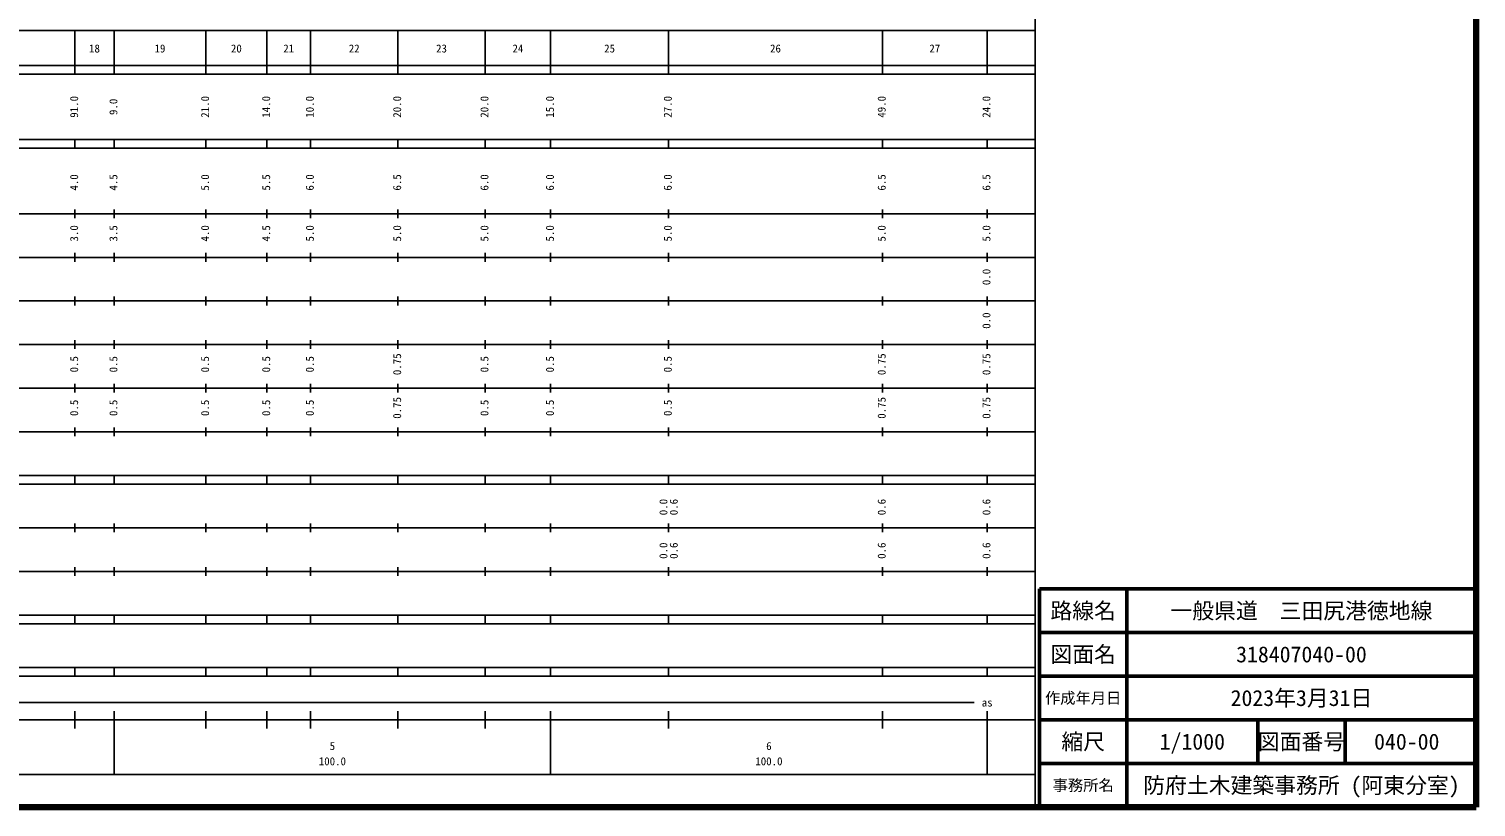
# Model space of a CAD drawing. Units: millimetres on the paper, enlarged 1000 times. Extents: x 40000 to 680000, y 20000 to 380000.
# Drawn here: x 348484 to 680000, y 20000 to 198357 of the extents above; entities that cross this region are included whole.
import ezdxf
from ezdxf.enums import TextEntityAlignment as Align

# ---------------------------------------------------------------- set-up
doc = ezdxf.new("R2010")
doc.units = ezdxf.units.MM
doc.header["$LTSCALE"] = 1000
for name, color, linetype, lineweight in [('M-TTL', 2, 'Continuous', 140), ('M-TTL-BAND', 7, 'Continuous', 25), ('M-TTL-FRAM', 2, 'Continuous', 50), ('M-TTL-LINE', 7, 'Continuous', 50)]:
    doc.layers.add(name, color=color, linetype=linetype, lineweight=lineweight)
doc.layers.add('M-TTL-TXT', color=7, linetype='Continuous')
doc.styles.add('ＭＳ ゴシック', font='')
doc.styles.get('ＭＳ ゴシック').set_extended_font_data('MS Gothic')

msp = doc.modelspace()

# ---------------------------------------------------------------- linework, layer by layer
at = {"layer": 'M-TTL'}
for p, q in [((680000, 20000), (680000, 380000)), ((40000, 20000), (680000, 20000))]:
    msp.add_line(p, q, dxfattribs=at)
at = {"layer": 'M-TTL-BAND'}
for p, q in [((579000, 20000), (579000, 370000)), ((68000, 198000), (579000, 198000)), ((359000, 188000), (359000, 198000)), ((368000, 188000), (368000, 198000)), ((389000, 188000), (389000, 198000)), ((403000, 188000), (403000, 198000)), ((413000, 188000), (413000, 198000)), ((433000, 188000), (433000, 198000)), ((453000, 188000), (453000, 198000)), ((468000, 188000), (468000, 198000)), ((495000, 188000), (495000, 198000)), ((544000, 188000), (544000, 198000)), ((568000, 188000), (568000, 198000)), ((40000, 190000), (579000, 190000)), ((40000, 188000), (579000, 188000)), ((40000, 173000), (579000, 173000)), ((359000, 171000), (359000, 173000)), ((368000, 171000), (368000, 173000)), ((389000, 171000), (389000, 173000)), ((403000, 171000), (403000, 173000)), ((413000, 171000), (413000, 173000)), ((433000, 171000), (433000, 173000)), ((453000, 171000), (453000, 173000)), ((468000, 171000), (468000, 173000)), ((495000, 171000), (495000, 173000)), ((544000, 171000), (544000, 173000)), ((568000, 171000), (568000, 173000)), ((40000, 171000), (579000, 171000)), ((40000, 156000), (579000, 156000)), ((359000, 155000), (359000, 157000)), ((368000, 155000), (368000, 157000)), ((389000, 155000), (389000, 157000)), ((403000, 155000), (403000, 157000)), ((413000, 155000), (413000, 157000)), ((433000, 155000), (433000, 157000)), ((453000, 155000), (453000, 157000)), ((468000, 155000), (468000, 157000)), ((495000, 155000), (495000, 157000)), ((544000, 155000), (544000, 157000)), ((568000, 155000), (568000, 157000)), ((46000, 146000), (579000, 146000)), ((359000, 145000), (359000, 147000)), ((368000, 145000), (368000, 147000)), ((389000, 145000), (389000, 147000)), ((403000, 145000), (403000, 147000)), ((413000, 145000), (413000, 147000)), ((433000, 145000), (433000, 147000)), ((453000, 145000), (453000, 147000)), ((468000, 145000), (468000, 147000)), ((495000, 145000), (495000, 147000)), ((544000, 145000), (544000, 147000)), ((568000, 145000), (568000, 147000)), ((52000, 136000), (579000, 136000)), ((359000, 135000), (359000, 137000)), ((368000, 135000), (368000, 137000)), ((389000, 135000), (389000, 137000)), ((403000, 135000), (403000, 137000)), ((413000, 135000), (413000, 137000)), ((433000, 135000), (433000, 137000)), ((453000, 135000), (453000, 137000)), ((468000, 135000), (468000, 137000)), ((495000, 135000), (495000, 137000)), ((544000, 135000), (544000, 137000)), ((568000, 135000), (568000, 137000)), ((46000, 126000), (579000, 126000)), ((359000, 125000), (359000, 127000)), ((368000, 125000), (368000, 127000)), ((389000, 125000), (389000, 127000)), ((403000, 125000), (403000, 127000)), ((413000, 125000), (413000, 127000)), ((433000, 125000), (433000, 127000)), ((453000, 125000), (453000, 127000)), ((468000, 125000), (468000, 127000)), ((495000, 125000), (495000, 127000)), ((544000, 125000), (544000, 127000)), ((568000, 125000), (568000, 127000)), ((359000, 115000), (359000, 117000)), ((368000, 115000), (368000, 117000)), ((389000, 115000), (389000, 117000)), ((403000, 115000), (403000, 117000)), ((413000, 115000), (413000, 117000)), ((433000, 115000), (433000, 117000)), ((453000, 115000), (453000, 117000)), ((468000, 115000), (468000, 117000)), ((495000, 115000), (495000, 117000)), ((544000, 115000), (544000, 117000)), ((568000, 115000), (568000, 117000)), ((52000, 116000), (579000, 116000)), ((359000, 105000), (359000, 107000)), ((368000, 105000), (368000, 107000)), ((389000, 105000), (389000, 107000)), ((403000, 105000), (403000, 107000)), ((413000, 105000), (413000, 107000)), ((433000, 105000), (433000, 107000)), ((453000, 105000), (453000, 107000)), ((468000, 105000), (468000, 107000)), ((495000, 105000), (495000, 107000)), ((544000, 105000), (544000, 107000)), ((568000, 105000), (568000, 107000)), ((46000, 106000), (579000, 106000)), ((40000, 96000), (579000, 96000)), ((40000, 94000), (579000, 94000)), ((359000, 94000), (359000, 96000)), ((368000, 94000), (368000, 96000)), ((389000, 94000), (389000, 96000)), ((403000, 94000), (403000, 96000)), ((413000, 94000), (413000, 96000)), ((433000, 94000), (433000, 96000)), ((453000, 94000), (453000, 96000)), ((468000, 94000), (468000, 96000)), ((495000, 94000), (495000, 96000)), ((544000, 94000), (544000, 96000)), ((568000, 94000), (568000, 96000)), ((49000, 84000), (579000, 84000)), ((359000, 83000), (359000, 85000)), ((368000, 83000), (368000, 85000)), ((389000, 83000), (389000, 85000)), ((403000, 83000), (403000, 85000)), ((413000, 83000), (413000, 85000)), ((433000, 83000), (433000, 85000)), ((453000, 83000), (453000, 85000)), ((468000, 83000), (468000, 85000)), ((495000, 83000), (495000, 85000)), ((544000, 83000), (544000, 85000)), ((568000, 83000), (568000, 85000)), ((40000, 74000), (579000, 74000)), ((359000, 73000), (359000, 75000)), ((368000, 73000), (368000, 75000)), ((389000, 73000), (389000, 75000)), ((403000, 73000), (403000, 75000)), ((413000, 73000), (413000, 75000)), ((433000, 73000), (433000, 75000)), ((453000, 73000), (453000, 75000)), ((468000, 73000), (468000, 75000)), ((495000, 73000), (495000, 75000)), ((544000, 73000), (544000, 75000)), ((568000, 73000), (568000, 75000)), ((40000, 64000), (579000, 64000)), ((359000, 62000), (359000, 64000)), ((368000, 62000), (368000, 64000)), ((389000, 62000), (389000, 64000)), ((403000, 62000), (403000, 64000)), ((413000, 62000), (413000, 64000)), ((433000, 62000), (433000, 64000)), ((453000, 62000), (453000, 64000)), ((468000, 62000), (468000, 64000)), ((495000, 62000), (495000, 64000)), ((544000, 62000), (544000, 64000)), ((568000, 62000), (568000, 64000)), ((40000, 62000), (579000, 62000)), ((40000, 52000), (579000, 52000)), ((40000, 50000), (579000, 50000)), ((359000, 50000), (359000, 52000)), ((368000, 50000), (368000, 52000)), ((389000, 50000), (389000, 52000)), ((403000, 50000), (403000, 52000)), ((413000, 50000), (413000, 52000)), ((433000, 50000), (433000, 52000)), ((453000, 50000), (453000, 52000)), ((468000, 50000), (468000, 52000)), ((495000, 50000), (495000, 52000)), ((544000, 50000), (544000, 52000)), ((568000, 50000), (568000, 52000)), ((215500, 44000), (565000, 44000)), ((40000, 40000), (579000, 40000)), ((359000, 38000), (359000, 42000)), ((368000, 27500), (368000, 42000)), ((389000, 38000), (389000, 42000)), ((403000, 38000), (403000, 42000)), ((413000, 38000), (413000, 42000)), ((433000, 38000), (433000, 42000)), ((453000, 38000), (453000, 42000)), ((468000, 27500), (468000, 42000)), ((495000, 38000), (495000, 42000)), ((544000, 38000), (544000, 42000)), ((568000, 27500), (568000, 42000)), ((68000, 27500), (579000, 27500))]:
    msp.add_line(p, q, dxfattribs=at)
at = {"layer": 'M-TTL-FRAM'}
for p, q in [((680000, 70000), (580000, 70000)), ((580000, 70000), (580000, 20000))]:
    msp.add_line(p, q, dxfattribs=at)
at = {"layer": 'M-TTL-LINE'}
for p, q in [((600000, 70000), (600000, 20000)), ((680000, 60000), (580000, 60000)), ((680000, 50000), (580000, 50000)), ((680000, 40000), (580000, 40000)), ((630000, 40000), (630000, 30000)), ((650000, 40000), (650000, 30000)), ((680000, 30000), (580000, 30000))]:
    msp.add_line(p, q, dxfattribs=at)

# ---------------------------------------------------------------- texts
at = {"layer": 'M-TTL-BAND', "style": 'ＭＳ ゴシック'}
for s, p in [('18', (363500, 192405)), ('19', (378500, 192405)), ('20', (396000, 192405)), ('21', (408000, 192405)), ('22', (423000, 192405)), ('23', (443000, 192405)), ('24', (460500, 192405)), ('25', (481500, 192405)), ('26', (519500, 192405)), ('27', (556000, 192405)), ('as', (568000, 42500)), ('5', (418000, 32523)), ('6', (518000, 32523)), ('100.0', (418000, 29033)), ('100.0', (518000, 29033))]:
    msp.add_text(s, height=1833, dxfattribs=at).set_placement(p, align=Align.BOTTOM_CENTER)
for s, p in [('91.0', (360294, 180500)), ('21.0', (390294, 180500)), ('14.0', (404294, 180500)), ('10.0', (414294, 180500)), ('20.0', (434294, 180500)), ('20.0', (454294, 180500)), ('15.0', (469294, 180500)), ('27.0', (496294, 180500)), ('49.0', (545294, 180500)), ('24.0', (569294, 180500)), ('9.0', (369294, 180500)), ('4.0', (360294, 163174)), ('4.5', (369294, 163174)), ('5.0', (390294, 163174)), ('5.5', (404294, 163174)), ('6.0', (414294, 163174)), ('6.5', (434294, 163174)), ('6.0', (454294, 163174)), ('6.0', (469294, 163174)), ('6.0', (496294, 163174)), ('6.5', (545294, 163174)), ('6.5', (569294, 163174)), ('3.0', (360294, 151500)), ('3.5', (369294, 151500)), ('4.0', (390294, 151500)), ('4.5', (404294, 151500)), ('5.0', (414294, 151500)), ('5.0', (434294, 151500)), ('5.0', (454294, 151500)), ('5.0', (469294, 151500)), ('5.0', (496294, 151500)), ('5.0', (545294, 151500)), ('5.0', (569294, 151500)), ('0.0', (569294, 141500)), ('0.0', (569294, 131500)), ('0.5', (360294, 121500)), ('0.5', (369294, 121500)), ('0.5', (390294, 121500)), ('0.5', (404294, 121500)), ('0.5', (414294, 121500)), ('0.75', (434294, 121500)), ('0.5', (454294, 121500)), ('0.5', (469294, 121500)), ('0.5', (496294, 121500)), ('0.75', (545294, 121500)), ('0.75', (569294, 121500)), ('0.5', (360294, 111500)), ('0.5', (369294, 111500)), ('0.5', (390294, 111500)), ('0.5', (404294, 111500)), ('0.5', (414294, 111500)), ('0.75', (434294, 111500)), ('0.5', (454294, 111500)), ('0.5', (469294, 111500)), ('0.5', (496294, 111500)), ('0.75', (545294, 111500)), ('0.75', (569294, 111500)), ('0.0', (495294, 88764)), ('0.6', (497664, 88764)), ('0.6', (545294, 88764)), ('0.6', (569294, 88764)), ('0.0', (495294, 78764)), ('0.6', (497664, 78764)), ('0.6', (545294, 78764)), ('0.6', (569294, 78764))]:
    msp.add_text(s, height=1833, rotation=90, dxfattribs=at).set_placement(p, align=Align.BOTTOM_CENTER)
at = {"layer": 'M-TTL-TXT', "style": 'ＭＳ ゴシック'}
for s, height, p in [('路線名', 3666, (590000, 65000)), ('路線名', 3666, (590000, 65000)), ('一般県道\u3000三田尻港徳地線', 3666, (640000, 65000)), ('図面名', 3666, (590000, 55000)), ('図面名', 3666, (590000, 55000)), ('318407040-00', 3666, (640000, 55000)), ('作成年月日', 2566, (590000, 45000)), ('作成年月日', 2566, (590000, 45000)), ('2023年3月31日', 3666, (640000, 45000)), ('縮尺', 3666, (590000, 35000)), ('縮尺', 3666, (590000, 35000)), ('1/1000', 3666, (615000, 35000)), ('図面番号', 3666, (640000, 35000)), ('図面番号', 3666, (640000, 35000)), ('040-00', 3666, (664125, 35000)), ('事務所名', 2566, (590000, 25000)), ('事務所名', 2566, (590000, 25000)), ('防府土木建築事務所 (阿東分室)', 3666, (640000, 25000))]:
    msp.add_text(s, height=height, dxfattribs=at).set_placement(p, align=Align.MIDDLE_CENTER)

doc.saveas('drawing.dxf')
